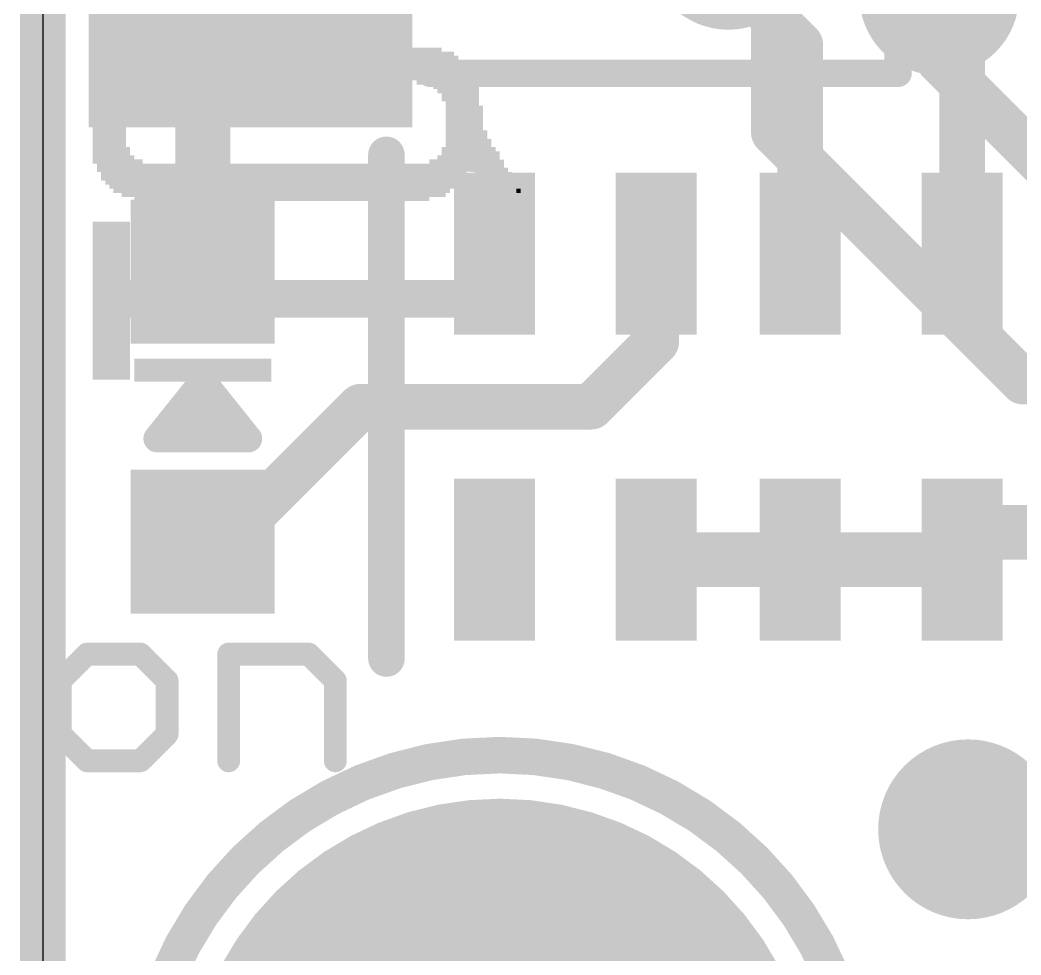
# Model space of a CAD drawing. Extents: x -9.1 to 30.1, y -12.8 to 22.4.
# Drawn here: x -5.27 to 0.29, y -0.7 to 4.5 of the extents above; entities that cross this region are included whole.
import ezdxf

# ---------------------------------------------------------------- set-up
doc = ezdxf.new("R2010")
doc.units = 0
for name, color, linetype in [('1', 12, 'CONTINUOUS'), ('16', 5, 'CONTINUOUS'), ('17', 110, 'CONTINUOUS'), ('18', 110, 'CONTINUOUS'), ('20', 53, 'CONTINUOUS'), ('21', 40, 'CONTINUOUS'), ('22', 6, 'CONTINUOUS')]:
    doc.layers.add(name, color=color, linetype=linetype)

# ---------------------------------------------------------------- blocks, each defined once
blk = doc.blocks.new('RECT')
blk.add_solid([(-0.5, -0.5), (0.5, -0.5), (-0.5, 0.5), (0.5, 0.5)])
blk = doc.blocks.new('PIE')
at = {"const_width": 0.5}
blk.add_lwpolyline([(0, -0.25, 1), (0, 0.25, 1), (0, -0.25)], format="xyb", dxfattribs=at)
blk = doc.blocks.new('ROUNDP')
at = {"const_width": 0.5}
blk.add_lwpolyline([(0, -0.25, 1), (0, 0.25, 1), (0, -0.25)], format="xyb", dxfattribs=at)
blk = doc.blocks.new('ROUNDV')
at = {"const_width": 0.5}
blk.add_lwpolyline([(0, -0.25, 1), (0, 0.25, 1), (0, -0.25)], format="xyb", dxfattribs=at)

msp = doc.modelspace()

# ---------------------------------------------------------------- linework, layer by layer
at = {"layer": '1'}
for points, const_width in [([(-5.1435, -4.1275), (-5.1435, 18.7325)], 0.254), ([(-0.9335, 4.3625), (-1.3335, 4.7625)], 0.254), ([(-0.0335, 4.5085), (-0.1605, 4.6355)], 0.254), ([(-4.2545, 4.2375), (-3.9895, 4.5025)], 0.3048), ([(-0.0335, 4.5085), (-0.0335, 3.1995)], 0.254), ([(-0.9335, 3.1995), (-0.9335, 4.3625)], 0.254), ([(-4.2545, 3.0995), (-4.2545, 4.2375)], 0.3048), ([(-1.7335, 2.7115), (-1.7335, 3.1995)], 0.254), ([(-2.0955, 2.3495), (-1.7335, 2.7115)], 0.254), ([(-3.3775, 2.3495), (-4.1275, 1.5995)], 0.254), ([(-3.3775, 2.3495), (-2.0955, 2.3495)], 0.254), ([(-0.0335, 1.4995), (0.118, 1.651)], 0.3048), ([(0.5715, 1.651), (0.118, 1.651)], 0.3048), ([(-4.2545, 1.5995), (-4.1275, 1.5995)], 0.254), ([(-1.7335, 1.4995), (-0.9335, 1.4995)], 0.3048), ([(-0.9335, 1.4995), (-0.0335, 1.4995)], 0.3048)]:
    msp.add_lwpolyline(points, dxfattribs=dict(at, const_width=const_width))
for points, const_width in [([(-3.9356, 4.4486, 1), (-4.0434, 4.5564)], 0.1524), ([(0.03, 4.5085, 1), (-0.097, 4.5085)], 0.127), ([(-0.0784, 4.4636, 1), (0.0114, 4.5534)], 0.127), ([(-0.87, 4.3625, 1), (-0.997, 4.3625)], 0.127), ([(-0.9784, 4.3176, 1), (-0.8886, 4.4074)], 0.127), ([(-4.1783, 4.2375, 1), (-4.3307, 4.2375)], 0.1524), ([(-4.3084, 4.2914, 1), (-4.2006, 4.1836)], 0.1524), ([(-1.67, 3.1995, 1), (-1.797, 3.1995)], 0.127), ([(-0.997, 3.1995, 1), (-0.87, 3.1995)], 0.127), ([(-0.097, 3.1995, 1), (0.03, 3.1995)], 0.127), ([(-4.3307, 3.0995, 1), (-4.1783, 3.0995)], 0.1524), ([(-1.6886, 2.6666, 1), (-1.7784, 2.7564)], 0.127), ([(-1.797, 2.7115, 1), (-1.67, 2.7115)], 0.127), ([(-3.3775, 2.413, 1), (-3.3775, 2.286)], 0.127), ([(-3.3326, 2.3046, 1), (-3.4224, 2.3944)], 0.127), ([(-2.1404, 2.3944, 1), (-2.0506, 2.3046)], 0.127), ([(-2.0955, 2.286, 1), (-2.0955, 2.413)], 0.127), ([(0.118, 1.7272, 1), (0.118, 1.5748)], 0.1524), ([(0.1719, 1.5971, 1), (0.0641, 1.7049)], 0.1524), ([(-4.2545, 1.663, 1), (-4.2545, 1.536)], 0.127), ([(-4.1275, 1.536, 1), (-4.1275, 1.663)], 0.127), ([(-4.1724, 1.6444, 1), (-4.0826, 1.5546)], 0.127), ([(-1.7335, 1.5757, 1), (-1.7335, 1.4233)], 0.1524), ([(-0.9335, 1.5757, 1), (-0.9335, 1.4233)], 0.1524), ([(-0.9335, 1.4233, 1), (-0.9335, 1.5757)], 0.1524), ([(-0.0874, 1.5534, 1), (0.0204, 1.4456)], 0.1524), ([(-0.0335, 1.4233, 1), (-0.0335, 1.5757)], 0.1524)]:
    msp.add_lwpolyline(points, format="xyb", dxfattribs=dict(at, const_width=const_width))
at = {"layer": '16', "const_width": 0.254}
for points in [[(-5.1435, -4.1275), (-5.1435, 18.7325)], [(-1.0795, 4.6355), (-1.0795, 3.8735)], [(-0.1605, 4.6355), (-0.1605, 4.2719)], [(0.9745, 3.1369), (-0.1605, 4.2719)], [(-1.0795, 3.8735), (0.3048, 2.4892)], [(0.3048, 2.4892), (8.5852, 2.4892)]]:
    msp.add_lwpolyline(points, dxfattribs=at)
at = {"layer": '16', "const_width": 0.127}
for points in [[(-0.1156, 4.3168, 1), (-0.2054, 4.227)], [(-0.224, 4.2719, 1), (-0.097, 4.2719)], [(-1.0346, 3.9184, 1), (-1.1244, 3.8286)], [(-1.143, 3.8735, 1), (-1.016, 3.8735)], [(0.3048, 2.5527, 1), (0.3048, 2.4257)], [(0.2599, 2.4443, 1), (0.3497, 2.5341)]]:
    msp.add_lwpolyline(points, format="xyb", dxfattribs=at)
at = {"layer": '20'}
msp.add_line((-5.1435, 16.1925), (-5.1435, -1.5875), dxfattribs=at)
at = {"layer": '21'}
for points, const_width in [([(-0.3895, 5.4025), (-0.3895, 4.2025)], 0.1524), ([(-0.3895, 4.2025), (-2.9895, 4.2025)], 0.1524), ([(-3.2335, 0.9495), (-3.2335, 3.7495)], 0.2032), ([(-4.2545, 2.4892), (-4.5085, 2.1717)], 0.1524), ([(-4.0005, 2.1717), (-4.2545, 2.4892)], 0.1524), ([(-4.2951, 2.4384), (-4.2139, 2.4384)], 0.1524), ([(-4.4171, 2.286), (-4.0919, 2.286)], 0.1524), ([(-4.5085, 2.1717), (-4.0005, 2.1717)], 0.1524), ([(-4.8977, 0.9742), (-5.046, 0.8259)], 0.127), ([(-4.6012, 0.9742), (-4.8977, 0.9742)], 0.127), ([(-4.4529, 0.8259), (-4.6012, 0.9742)], 0.127), ([(-4.1105, 0.381), (-4.1105, 0.9742)], 0.127), ([(-4.1105, 0.9742), (-3.6656, 0.9742)], 0.127), ([(-3.6656, 0.9742), (-3.5173, 0.8259)], 0.127), ([(-5.046, 0.8259), (-5.046, 0.5293)], 0.127), ([(-4.4529, 0.5293), (-4.4529, 0.8259)], 0.127), ([(-3.5173, 0.8259), (-3.5173, 0.381)], 0.127), ([(-5.046, 0.5293), (-4.8977, 0.381)], 0.127), ([(-4.6012, 0.381), (-4.4529, 0.5293)], 0.127), ([(-4.8977, 0.381), (-4.6012, 0.381)], 0.127)]:
    msp.add_lwpolyline(points, dxfattribs=dict(at, const_width=const_width))
for points, const_width in [([(-2.9895, 4.2406, 1), (-2.9895, 4.1644)], 0.0762), ([(-0.4276, 4.2025, 1), (-0.3514, 4.2025)], 0.0762), ([(-0.3895, 4.1644, 1), (-0.3895, 4.2406)], 0.0762), ([(-3.1827, 3.7495, 1), (-3.2843, 3.7495)], 0.1016), ([(-4.2247, 2.513, 1), (-4.2843, 2.4654)], 0.0762), ([(-4.2247, 2.4654, 1), (-4.2843, 2.513)], 0.0762), ([(-4.2951, 2.4765, 1), (-4.2951, 2.4003)], 0.0762), ([(-4.2139, 2.4003, 1), (-4.2139, 2.4765)], 0.0762), ([(-4.4171, 2.3241, 1), (-4.4171, 2.2479)], 0.0762), ([(-4.0919, 2.2479, 1), (-4.0919, 2.3241)], 0.0762), ([(-4.5085, 2.2098, 1), (-4.5085, 2.1336)], 0.0762), ([(-4.5383, 2.1955, 1), (-4.4787, 2.1479)], 0.0762), ([(-4.0303, 2.1479, 1), (-3.9707, 2.1955)], 0.0762), ([(-4.0005, 2.1336, 1), (-4.0005, 2.2098)], 0.0762), ([(-4.8977, 1.0059, 1), (-4.8977, 0.9424)], 0.0635), ([(-4.8753, 0.9517, 1), (-4.9202, 0.9966)], 0.0635), ([(-4.5787, 0.9966, 1), (-4.6236, 0.9517)], 0.0635), ([(-4.6012, 0.9424, 1), (-4.6012, 1.0059)], 0.0635), ([(-4.0788, 0.9742, 1), (-4.1423, 0.9742)], 0.0635), ([(-4.1105, 1.0059, 1), (-4.1105, 0.9424)], 0.0635), ([(-3.6432, 0.9966, 1), (-3.6881, 0.9517)], 0.0635), ([(-3.6656, 0.9424, 1), (-3.6656, 1.0059)], 0.0635), ([(-3.2843, 0.9495, 1), (-3.1827, 0.9495)], 0.1016), ([(-5.0143, 0.8259, 1), (-5.0778, 0.8259)], 0.0635), ([(-5.0685, 0.8483, 1), (-5.0236, 0.8034)], 0.0635), ([(-4.4211, 0.8259, 1), (-4.4846, 0.8259)], 0.0635), ([(-4.4753, 0.8034, 1), (-4.4304, 0.8483)], 0.0635), ([(-3.4856, 0.8259, 1), (-3.5491, 0.8259)], 0.0635), ([(-3.5398, 0.8034, 1), (-3.4949, 0.8483)], 0.0635), ([(-5.0236, 0.5517, 1), (-5.0685, 0.5068)], 0.0635), ([(-5.0778, 0.5293, 1), (-5.0143, 0.5293)], 0.0635), ([(-4.4846, 0.5293, 1), (-4.4211, 0.5293)], 0.0635), ([(-4.4304, 0.5068, 1), (-4.4753, 0.5517)], 0.0635), ([(-2.6035, -3.5875, 1), (-2.6035, 0.4125, 1), (-2.6035, -3.5875)], 0.2032), ([(-4.8977, 0.4128, 1), (-4.8977, 0.3493)], 0.0635), ([(-4.9202, 0.3585, 1), (-4.8753, 0.4035)], 0.0635), ([(-4.6236, 0.4035, 1), (-4.5787, 0.3585)], 0.0635), ([(-4.6012, 0.3493, 1), (-4.6012, 0.4128)], 0.0635), ([(-4.1423, 0.381, 1), (-4.0788, 0.381)], 0.0635), ([(-3.5491, 0.381, 1), (-3.4856, 0.381)], 0.0635)]:
    msp.add_lwpolyline(points, format="xyb", dxfattribs=dict(at, const_width=const_width))

# ---------------------------------------------------------------- block references
at = {"layer": '1'}
for p, xscale, yscale in [((-3.9895, 4.5025), 1.8, 1.2), ((-2.6335, 3.1995), 0.45, 0.9), ((-1.7335, 3.1995), 0.45, 0.9), ((-0.9335, 3.1995), 0.45, 0.9), ((-0.0335, 3.1995), 0.45, 0.9), ((-4.2545, 3.0995), 0.8, 0.8), ((-4.2545, 1.5995), 0.8, 0.8), ((-2.6335, 1.4995), 0.45, 0.9), ((-1.7335, 1.4995), 0.45, 0.9), ((-0.9335, 1.4995), 0.45, 0.9), ((-0.0335, 1.4995), 0.45, 0.9)]:
    msp.add_blockref('RECT', p, dxfattribs=dict(at, xscale=xscale, yscale=yscale))
msp.add_blockref('PIE', (0, 0), dxfattribs=at)
at = {"layer": '17', "xscale": 3.516, "yscale": 3.516}
msp.add_blockref('ROUNDP', (-2.6035, -1.5875), dxfattribs=at)
msp.add_blockref('ROUNDP', (-2.6035, -1.5875), dxfattribs=at)
at = {"layer": '18', "xscale": 0.889, "yscale": 0.889}
for p in [(-1.3335, 4.8895), (-1.3335, 4.8895), (-0.1605, 4.6355), (-0.1605, 4.6355)]:
    msp.add_blockref('ROUNDV', p, dxfattribs=at)
at = {"layer": '21', "xscale": 0.762, "yscale": 0.127}
msp.add_blockref('RECT', (-4.2545, 2.5527), dxfattribs=at)
at = {"layer": '22', "rotation": 270}
for p, xscale, yscale in [((-4.6471, 4.2189), 0.254, 0.0231), ((-4.6239, 4.2304), 0.2311, 0.0231), ((-4.6008, 4.2431), 0.2057, 0.0231), ((-4.5777, 4.2431), 0.2057, 0.0231), ((-4.5546, 4.2431), 0.2057, 0.0231), ((-4.5315, 4.2431), 0.2057, 0.0231), ((-4.5085, 4.2431), 0.2057, 0.0229), ((-4.4855, 4.2545), 0.1829, 0.0231), ((-4.4624, 4.2545), 0.1829, 0.0231), ((-4.4393, 4.2545), 0.1829, 0.0231), ((-4.4162, 4.2545), 0.1829, 0.0231), ((-4.3931, 4.2545), 0.1829, 0.0231), ((-4.3699, 4.2545), 0.1829, 0.0231), ((-4.3468, 4.2545), 0.1829, 0.0231), ((-4.3237, 4.2545), 0.1829, 0.0231), ((-4.3006, 4.2545), 0.1829, 0.0231), ((-4.2775, 4.2545), 0.1829, 0.0231), ((-4.2545, 4.2545), 0.1829, 0.0229), ((-4.2315, 4.2545), 0.1829, 0.0231), ((-4.2084, 4.2545), 0.1829, 0.0231), ((-4.1853, 4.2545), 0.1829, 0.0231), ((-4.1622, 4.2545), 0.1829, 0.0231), ((-4.1391, 4.2545), 0.1829, 0.0231), ((-4.1159, 4.2545), 0.1829, 0.0231), ((-4.0928, 4.2545), 0.1829, 0.0231), ((-4.0697, 4.2545), 0.1829, 0.0231), ((-4.0466, 4.2545), 0.1829, 0.0231), ((-4.0235, 4.2545), 0.1829, 0.0231), ((-4.0005, 4.2545), 0.1829, 0.0229), ((-3.9775, 4.2545), 0.1829, 0.0231), ((-3.9544, 4.2545), 0.1829, 0.0231), ((-3.9313, 4.2545), 0.1829, 0.0231), ((-3.9082, 4.2545), 0.1829, 0.0231), ((-3.8851, 4.2545), 0.1829, 0.0231), ((-3.8619, 4.2545), 0.1829, 0.0231), ((-3.8388, 4.2545), 0.1829, 0.0231), ((-3.8157, 4.2545), 0.1829, 0.0231), ((-3.7926, 4.2545), 0.1829, 0.0231), ((-3.7695, 4.2545), 0.1829, 0.0231), ((-3.7465, 4.2545), 0.1829, 0.0229), ((-3.7235, 4.2545), 0.1829, 0.0231), ((-3.7004, 4.2545), 0.1829, 0.0231), ((-3.6773, 4.2545), 0.1829, 0.0231), ((-3.6542, 4.2545), 0.1829, 0.0231), ((-3.6311, 4.2545), 0.1829, 0.0231), ((-3.6079, 4.2545), 0.1829, 0.0231), ((-3.5848, 4.2545), 0.1829, 0.0231), ((-3.5617, 4.2545), 0.1829, 0.0231), ((-3.5386, 4.2545), 0.1829, 0.0231), ((-3.5155, 4.2545), 0.1829, 0.0231), ((-3.4925, 4.2545), 0.1829, 0.0229), ((-3.4695, 4.2545), 0.1829, 0.0231), ((-3.4464, 4.2545), 0.1829, 0.0231), ((-3.4233, 4.2545), 0.1829, 0.0231), ((-3.4002, 4.2545), 0.1829, 0.0231), ((-3.3771, 4.2545), 0.1829, 0.0231), ((-3.3539, 4.2545), 0.1829, 0.0231), ((-3.3308, 4.2545), 0.1829, 0.0231), ((-3.3077, 4.2545), 0.1829, 0.0231), ((-3.2846, 4.2545), 0.1829, 0.0231), ((-3.2615, 4.2545), 0.1829, 0.0231), ((-3.2385, 4.2545), 0.1829, 0.0229), ((-3.2155, 4.2545), 0.1829, 0.0231), ((-3.1924, 4.2545), 0.1829, 0.0231), ((-3.1693, 4.2545), 0.1829, 0.0231), ((-3.1462, 4.2545), 0.1829, 0.0231), ((-3.1231, 4.2545), 0.1829, 0.0231), ((-3.0999, 4.2545), 0.1829, 0.0231), ((-3.0768, 4.2545), 0.1829, 0.0231), ((-3.0537, 4.2431), 0.2057, 0.0231), ((-3.0306, 4.2431), 0.2057, 0.0231), ((-3.0075, 4.2431), 0.2057, 0.0231), ((-2.9845, 4.2431), 0.2057, 0.0229), ((-2.9615, 4.2304), 0.2311, 0.0231), ((-2.9384, 4.2189), 0.254, 0.0231), ((-4.7395, 3.9192), 0.762, 0.0231), ((-4.7164, 3.9192), 0.762, 0.0231), ((-4.6933, 3.9192), 0.8077, 0.0231), ((-4.6702, 4.1847), 0.2769, 0.0231), ((-2.9153, 4.1847), 0.2769, 0.0231), ((-2.8922, 3.9306), 0.7849, 0.0231), ((-2.8691, 3.9421), 0.762, 0.0231), ((-2.8459, 3.9306), 0.7391, 0.0231), ((-4.8086, 3.9192), 0.6248, 0.0231), ((-4.7855, 3.9192), 0.6706, 0.0231), ((-4.7625, 3.9192), 0.7163, 0.0229), ((-2.8228, 3.9306), 0.6934, 0.0231), ((-2.7997, 3.9306), 0.6477, 0.0231), ((-2.7766, 3.9434), 0.5766, 0.0231), ((-4.8317, 3.9319), 0.5537, 0.0231), ((-2.7535, 3.9319), 0.5537, 0.0231), ((-4.8548, 3.9205), 0.4394, 0.0231), ((-2.7305, 3.8735), 0.5334, 0.0229), ((-2.7075, 3.7922), 0.4623, 0.0231), ((-2.6844, 3.6894), 0.3937, 0.0231), ((-4.6702, 3.6538), 0.2769, 0.0231), ((-2.9153, 3.6538), 0.2769, 0.0231), ((-2.6613, 3.6424), 0.3912, 0.0231), ((-2.6382, 3.6195), 0.3454, 0.0231), ((-4.6471, 3.6309), 0.2311, 0.0231), ((-2.9384, 3.6309), 0.2311, 0.0231), ((-2.6151, 3.6195), 0.2997, 0.0231), ((-4.6239, 3.6081), 0.2311, 0.0231), ((-4.6008, 3.6081), 0.2311, 0.0231), ((-4.5777, 3.5966), 0.2083, 0.0231), ((-4.5546, 3.5966), 0.2083, 0.0231), ((-4.5315, 3.5966), 0.2083, 0.0231), ((-4.5085, 3.5966), 0.2083, 0.0229), ((-4.4855, 3.5966), 0.2083, 0.0231), ((-4.4624, 3.5966), 0.2083, 0.0231), ((-4.4393, 3.5966), 0.2083, 0.0231), ((-4.4162, 3.5966), 0.2083, 0.0231), ((-4.3931, 3.5966), 0.2083, 0.0231), ((-4.3699, 3.5966), 0.2083, 0.0231), ((-4.3468, 3.5966), 0.2083, 0.0231), ((-4.3237, 3.5966), 0.2083, 0.0231), ((-4.3006, 3.5966), 0.2083, 0.0231), ((-4.2775, 3.5966), 0.2083, 0.0231), ((-4.2545, 3.5966), 0.2083, 0.0229), ((-4.2315, 3.5966), 0.2083, 0.0231), ((-4.2084, 3.5966), 0.2083, 0.0231), ((-4.1853, 3.5966), 0.2083, 0.0231), ((-4.1622, 3.5966), 0.2083, 0.0231), ((-4.1391, 3.5966), 0.2083, 0.0231), ((-4.1159, 3.5966), 0.2083, 0.0231), ((-4.0928, 3.5966), 0.2083, 0.0231), ((-4.0697, 3.5966), 0.2083, 0.0231), ((-4.0466, 3.5966), 0.2083, 0.0231), ((-4.0235, 3.5966), 0.2083, 0.0231), ((-4.0005, 3.5966), 0.2083, 0.0229), ((-3.9775, 3.5966), 0.2083, 0.0231), ((-3.9544, 3.5966), 0.2083, 0.0231), ((-3.9313, 3.5966), 0.2083, 0.0231), ((-3.9082, 3.5966), 0.2083, 0.0231), ((-3.8851, 3.5966), 0.2083, 0.0231), ((-3.8619, 3.5966), 0.2083, 0.0231), ((-3.8388, 3.5966), 0.2083, 0.0231), ((-3.8157, 3.5966), 0.2083, 0.0231), ((-3.7926, 3.5966), 0.2083, 0.0231), ((-3.7695, 3.5966), 0.2083, 0.0231), ((-3.7465, 3.5966), 0.2083, 0.0229), ((-3.7235, 3.5966), 0.2083, 0.0231), ((-3.7004, 3.5966), 0.2083, 0.0231), ((-3.6773, 3.5966), 0.2083, 0.0231), ((-3.6542, 3.5966), 0.2083, 0.0231), ((-3.6311, 3.5966), 0.2083, 0.0231), ((-3.6079, 3.5966), 0.2083, 0.0231), ((-3.5848, 3.5966), 0.2083, 0.0231), ((-3.5617, 3.5966), 0.2083, 0.0231), ((-3.5386, 3.5966), 0.2083, 0.0231), ((-3.5155, 3.5966), 0.2083, 0.0231), ((-3.4925, 3.5966), 0.2083, 0.0229), ((-3.4695, 3.5966), 0.2083, 0.0231), ((-3.4464, 3.5966), 0.2083, 0.0231), ((-3.4233, 3.5966), 0.2083, 0.0231), ((-3.4002, 3.5966), 0.2083, 0.0231), ((-3.3771, 3.5966), 0.2083, 0.0231), ((-3.3539, 3.5966), 0.2083, 0.0231), ((-3.3308, 3.5966), 0.2083, 0.0231), ((-3.3077, 3.5966), 0.2083, 0.0231), ((-3.2846, 3.5966), 0.2083, 0.0231), ((-3.2615, 3.5966), 0.2083, 0.0231), ((-3.2385, 3.5966), 0.2083, 0.0229), ((-3.2155, 3.5966), 0.2083, 0.0231), ((-3.1924, 3.5966), 0.2083, 0.0231), ((-3.1693, 3.5966), 0.2083, 0.0231), ((-3.1462, 3.5966), 0.2083, 0.0231), ((-3.1231, 3.5966), 0.2083, 0.0231), ((-3.0999, 3.5966), 0.2083, 0.0231), ((-3.0768, 3.5966), 0.2083, 0.0231), ((-3.0537, 3.5966), 0.2083, 0.0231), ((-3.0306, 3.5966), 0.2083, 0.0231), ((-3.0075, 3.5966), 0.2083, 0.0231), ((-2.9845, 3.6195), 0.2083, 0.0229), ((-2.9615, 3.6195), 0.2083, 0.0231), ((-2.5919, 3.5966), 0.254, 0.0231), ((-2.5688, 3.5852), 0.1854, 0.0231), ((-2.5457, 3.5852), 0.1397, 0.0231), ((-2.5226, 3.5611), 0.0914, 0.0231), ((-2.4995, 3.5497), 0.0229, 0.0231), ((-4.8548, 2.9388), 0.8788, 0.0231), ((-4.8317, 2.9388), 0.8788, 0.0231), ((-4.8086, 2.9388), 0.8788, 0.0231), ((-4.7855, 2.9388), 0.8788, 0.0231), ((-4.7625, 2.9388), 0.8788, 0.0229), ((-4.7395, 2.9388), 0.8788, 0.0231), ((-4.7164, 2.9388), 0.8788, 0.0231), ((-4.6933, 2.9388), 0.8788, 0.0231), ((-4.6702, 2.9388), 0.8788, 0.0231), ((-4.6471, 2.9489), 0.2083, 0.0231), ((-4.6239, 2.9489), 0.2083, 0.0231), ((-4.6008, 2.9489), 0.2083, 0.0231), ((-4.5777, 2.9489), 0.2083, 0.0231), ((-4.5546, 2.9489), 0.2083, 0.0231), ((-4.5315, 2.9489), 0.2083, 0.0231), ((-4.5085, 2.9489), 0.2083, 0.0229), ((-4.4855, 2.9489), 0.2083, 0.0231), ((-4.4624, 2.9489), 0.2083, 0.0231), ((-4.4393, 2.9489), 0.2083, 0.0231), ((-4.4162, 2.9489), 0.2083, 0.0231), ((-4.3931, 2.9489), 0.2083, 0.0231), ((-4.3699, 2.9489), 0.2083, 0.0231), ((-4.3468, 2.9489), 0.2083, 0.0231), ((-4.3237, 2.9489), 0.2083, 0.0231), ((-4.3006, 2.9489), 0.2083, 0.0231), ((-4.2775, 2.9489), 0.2083, 0.0231), ((-4.2545, 2.9489), 0.2083, 0.0229), ((-4.2315, 2.9489), 0.2083, 0.0231), ((-4.2084, 2.9489), 0.2083, 0.0231), ((-4.1853, 2.9489), 0.2083, 0.0231), ((-4.1622, 2.9489), 0.2083, 0.0231), ((-4.1391, 2.9489), 0.2083, 0.0231), ((-4.1159, 2.9489), 0.2083, 0.0231), ((-4.0928, 2.9489), 0.2083, 0.0231), ((-4.0697, 2.9489), 0.2083, 0.0231), ((-4.0466, 2.9489), 0.2083, 0.0231), ((-4.0235, 2.9489), 0.2083, 0.0231), ((-4.0005, 2.9489), 0.2083, 0.0229), ((-3.9775, 2.9489), 0.2083, 0.0231), ((-3.9544, 2.9489), 0.2083, 0.0231), ((-3.9313, 2.9489), 0.2083, 0.0231), ((-3.9082, 2.9489), 0.2083, 0.0231), ((-3.8851, 2.9489), 0.2083, 0.0231), ((-3.8619, 2.9489), 0.2083, 0.0231), ((-3.8388, 2.9489), 0.2083, 0.0231), ((-3.8157, 2.9489), 0.2083, 0.0231), ((-3.7926, 2.9489), 0.2083, 0.0231), ((-3.7695, 2.9489), 0.2083, 0.0231), ((-3.7465, 2.9489), 0.2083, 0.0229), ((-3.7235, 2.9489), 0.2083, 0.0231), ((-3.7004, 2.9489), 0.2083, 0.0231), ((-3.6773, 2.9489), 0.2083, 0.0231), ((-3.6542, 2.9489), 0.2083, 0.0231), ((-3.6311, 2.9489), 0.2083, 0.0231), ((-3.6079, 2.9489), 0.2083, 0.0231), ((-3.5848, 2.9489), 0.2083, 0.0231), ((-3.5617, 2.9489), 0.2083, 0.0231), ((-3.5386, 2.9489), 0.2083, 0.0231), ((-3.5155, 2.9489), 0.2083, 0.0231), ((-3.4925, 2.9489), 0.2083, 0.0229), ((-3.4695, 2.9489), 0.2083, 0.0231), ((-3.4464, 2.9489), 0.2083, 0.0231), ((-3.4233, 2.9489), 0.2083, 0.0231), ((-3.4002, 2.9489), 0.2083, 0.0231), ((-3.3771, 2.9489), 0.2083, 0.0231), ((-3.3539, 2.9489), 0.2083, 0.0231), ((-3.3308, 2.9489), 0.2083, 0.0231), ((-3.3077, 2.9489), 0.2083, 0.0231), ((-3.2846, 2.9489), 0.2083, 0.0231), ((-3.2615, 2.9489), 0.2083, 0.0231), ((-3.2385, 2.9489), 0.2083, 0.0229), ((-3.2155, 2.9489), 0.2083, 0.0231), ((-3.1924, 2.9489), 0.2083, 0.0231), ((-3.1693, 2.9489), 0.2083, 0.0231), ((-3.1462, 2.9489), 0.2083, 0.0231), ((-3.1231, 2.9489), 0.2083, 0.0231), ((-3.0999, 2.9489), 0.2083, 0.0231), ((-3.0768, 2.9489), 0.2083, 0.0231), ((-3.0537, 2.9489), 0.2083, 0.0231), ((-3.0306, 2.9489), 0.2083, 0.0231), ((-3.0075, 2.9489), 0.2083, 0.0231), ((-2.9845, 2.9489), 0.2083, 0.0229), ((-2.9615, 2.9489), 0.2083, 0.0231), ((-2.9384, 2.9489), 0.2083, 0.0231), ((-2.9153, 2.9489), 0.2083, 0.0231), ((-2.8922, 2.9489), 0.2083, 0.0231), ((-2.8691, 2.9489), 0.2083, 0.0231), ((-2.8459, 2.9489), 0.2083, 0.0231), ((-2.8228, 2.9489), 0.2083, 0.0231), ((-2.7997, 2.9489), 0.2083, 0.0231), ((-2.7766, 2.9489), 0.2083, 0.0231), ((-2.7535, 2.9489), 0.2083, 0.0231), ((-2.7305, 2.9489), 0.2083, 0.0229)]:
    msp.add_blockref('RECT', p, dxfattribs=dict(at, xscale=xscale, yscale=yscale))

doc.saveas('drawing.dxf')
